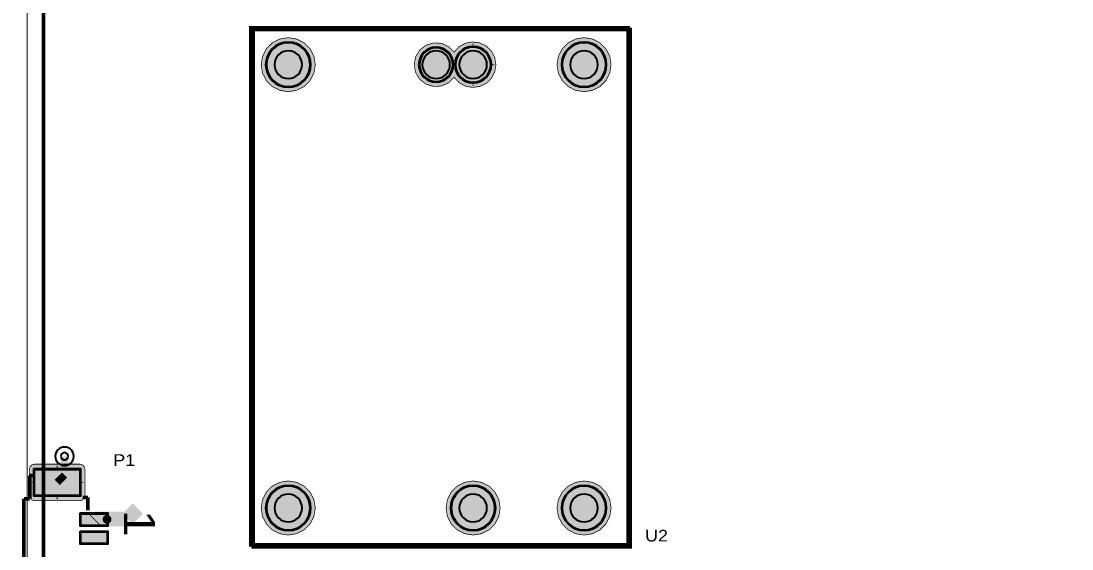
# Model space of a CAD drawing. Extents: x 0 to 215, y -148 to 39.
# Drawn here: x -0.1 to 72.1, y -69.1 to -32.8 of the extents above; entities that cross this region are included whole.
import ezdxf
from ezdxf.enums import TextEntityAlignment as Align

# ---------------------------------------------------------------- set-up
doc = ezdxf.new("R2010")
doc.units = 0
doc.header["$MEASUREMENT"] = 0
for name, color, linetype in [('BOARD-OUTLINE-LAYER', 6, 'CONTINUOUS'), ('BOTTOM-LAYER', 5, 'CONTINUOUS'), ('BOTTOM-PASTE-MASK-LAYER', 16, 'CONTINUOUS'), ('BOTTOM-SOLDER-MASK-LAYER', 200, 'CONTINUOUS'), ('DOCUMENT-LAYER', 7, 'CONTINUOUS'), ('HOLE-LAYER', 250, 'CONTINUOUS'), ('MULTI-LAYER', 9, 'CONTINUOUS'), ('TOP-ASSEMBLY-LAYER', 113, 'CONTINUOUS'), ('TOP-LAYER', 1, 'CONTINUOUS'), ('TOP-PASTE-MASK-LAYER', 8, 'CONTINUOUS'), ('TOP-SILKSCREEN-LAYER', 40, 'CONTINUOUS'), ('TOP-SOLDER-MASK-LAYER', 216, 'CONTINUOUS')]:
    doc.layers.add(name, color=color, linetype=linetype)
doc.styles.get("Standard").update_dxf_attribs({"font": 'arial.ttf'})

msp = doc.modelspace()

# ---------------------------------------------------------------- hatches: boundary and pattern name
at = {"layer": 'BOTTOM-LAYER'}
for points in [[(18.288, -37.672), (18.862, -37.581), (19.38, -37.317), (19.791, -36.906), (20.055, -36.388), (20.146, -35.814), (20.055, -35.24), (19.791, -34.722), (19.38, -34.311), (18.862, -34.047), (18.288, -33.956), (17.714, -34.047), (17.196, -34.311), (16.785, -34.722), (16.521, -35.24), (16.43, -35.814), (16.521, -36.388), (16.785, -36.906), (17.196, -37.317), (17.714, -37.581)], [(16.788, -35.814, 1), (19.788, -35.814, 1)], [(32.553, -35.814), (32.474, -35.323), (32.244, -34.881), (31.887, -34.534), (31.439, -34.316), (30.946, -34.25), (30.457, -34.342), (30.021, -34.584), (29.684, -34.95), (29.298, -34.568), (28.802, -34.348), (28.261, -34.318), (27.744, -34.481), (27.317, -34.816), (27.037, -35.281), (26.94, -35.814), (27.037, -36.348), (27.317, -36.812), (27.744, -37.148), (28.261, -37.311), (28.802, -37.28), (29.298, -37.06), (29.684, -36.678), (30.021, -37.044), (30.457, -37.286), (30.946, -37.378), (31.439, -37.312), (31.887, -37.095), (32.244, -36.747), (32.474, -36.306)], [(29.782, -35.814, 1), (32.195, -35.814, 1)], [(38.608, -37.672), (39.182, -37.581), (39.7, -37.317), (40.111, -36.906), (40.375, -36.388), (40.466, -35.814), (40.375, -35.24), (40.111, -34.722), (39.7, -34.311), (39.182, -34.047), (38.608, -33.956), (38.034, -34.047), (37.516, -34.311), (37.105, -34.722), (36.841, -35.24), (36.75, -35.814), (36.841, -36.388), (37.105, -36.906), (37.516, -37.317), (38.034, -37.581)], [(37.108, -35.814, 1), (40.108, -35.814, 1)], [(27.298, -35.814, 1), (29.598, -35.814, 1)], [(18.288, -68.152), (18.862, -68.061), (19.38, -67.797), (19.791, -67.386), (20.055, -66.868), (20.146, -66.294), (20.055, -65.72), (19.791, -65.202), (19.38, -64.791), (18.862, -64.527), (18.288, -64.436), (17.714, -64.527), (17.196, -64.791), (16.785, -65.202), (16.521, -65.72), (16.43, -66.294), (16.521, -66.868), (16.785, -67.386), (17.196, -67.797), (17.714, -68.061)], [(16.788, -66.294, 1), (19.788, -66.294, 1)], [(30.988, -68.152), (31.562, -68.061), (32.08, -67.797), (32.491, -67.386), (32.755, -66.868), (32.846, -66.294), (32.755, -65.72), (32.491, -65.202), (32.08, -64.791), (31.562, -64.527), (30.988, -64.436), (30.414, -64.527), (29.896, -64.791), (29.485, -65.202), (29.221, -65.72), (29.13, -66.294), (29.221, -66.868), (29.485, -67.386), (29.896, -67.797), (30.414, -68.061)], [(29.488, -66.294, 1), (32.488, -66.294, 1)], [(38.608, -68.152), (39.182, -68.061), (39.7, -67.797), (40.111, -67.386), (40.375, -66.868), (40.466, -66.294), (40.375, -65.72), (40.111, -65.202), (39.7, -64.791), (39.182, -64.527), (38.608, -64.436), (38.034, -64.527), (37.516, -64.791), (37.105, -65.202), (36.841, -65.72), (36.75, -66.294), (36.841, -66.868), (37.105, -67.386), (37.516, -67.797), (38.034, -68.061)], [(37.108, -66.294, 1), (40.108, -66.294, 1)]]:
    msp.add_hatch(color=256, dxfattribs=at).paths.add_polyline_path(points)
at = {"layer": 'BOTTOM-PASTE-MASK-LAYER'}
for points in [[(16.788, -35.814, 1), (19.788, -35.814, 1)], [(29.782, -35.814, 1), (32.195, -35.814, 1)], [(37.108, -35.814, 1), (40.108, -35.814, 1)], [(27.298, -35.814, 1), (29.598, -35.814, 1)], [(16.788, -66.294, 1), (19.788, -66.294, 1)], [(29.488, -66.294, 1), (32.488, -66.294, 1)], [(37.108, -66.294, 1), (40.108, -66.294, 1)]]:
    msp.add_hatch(color=256, dxfattribs=at).paths.add_polyline_path(points)
at = {"layer": 'BOTTOM-SOLDER-MASK-LAYER'}
for points in [[(16.737, -35.814, 1), (19.839, -35.814, 1)], [(27.247, -35.814, 1), (29.649, -35.814, 1)], [(29.731, -35.814, 1), (32.245, -35.814, 1)], [(37.057, -35.814, 1), (40.159, -35.814, 1)], [(16.737, -66.294, 1), (19.839, -66.294, 1)], [(29.437, -66.294, 1), (32.539, -66.294, 1)], [(37.057, -66.294, 1), (40.159, -66.294, 1)]]:
    msp.add_hatch(color=256, dxfattribs=at).paths.add_polyline_path(points)
at = {"layer": 'HOLE-LAYER'}
for points in [[(17.338, -35.814, 1), (19.238, -35.814, 1)], [(27.498, -35.814, 1), (29.398, -35.814, 1)], [(30.038, -35.814, 1), (31.938, -35.814, 1)], [(37.658, -35.814, 1), (39.558, -35.814, 1)], [(17.338, -66.294, 1), (19.238, -66.294, 1)], [(30.038, -66.294, 1), (31.938, -66.294, 1)], [(37.658, -66.294, 1), (39.558, -66.294, 1)]]:
    msp.add_hatch(color=256, dxfattribs=at).paths.add_polyline_path(points)
at = {"layer": 'MULTI-LAYER'}
for points in [[(16.788, -35.814, 1), (19.788, -35.814, 1)], [(16.788, -35.814, 1), (19.788, -35.814, 1)], [(16.788, -35.814, 1), (19.788, -35.814, 1)], [(29.782, -35.814, 1), (32.195, -35.814, 1)], [(29.782, -35.814, 1), (32.195, -35.814, 1)], [(29.782, -35.814, 1), (32.195, -35.814, 1)], [(37.108, -35.814, 1), (40.108, -35.814, 1)], [(37.108, -35.814, 1), (40.108, -35.814, 1)], [(37.108, -35.814, 1), (40.108, -35.814, 1)], [(27.298, -35.814, 1), (29.598, -35.814, 1)], [(27.298, -35.814, 1), (29.598, -35.814, 1)], [(27.298, -35.814, 1), (29.598, -35.814, 1)], [(16.788, -66.294, 1), (19.788, -66.294, 1)], [(16.788, -66.294, 1), (19.788, -66.294, 1)], [(16.788, -66.294, 1), (19.788, -66.294, 1)], [(29.488, -66.294, 1), (32.488, -66.294, 1)], [(29.488, -66.294, 1), (32.488, -66.294, 1)], [(29.488, -66.294, 1), (32.488, -66.294, 1)], [(37.108, -66.294, 1), (40.108, -66.294, 1)], [(37.108, -66.294, 1), (40.108, -66.294, 1)], [(37.108, -66.294, 1), (40.108, -66.294, 1)]]:
    msp.add_hatch(color=256, dxfattribs=at).paths.add_polyline_path(points)
at = {"layer": 'TOP-LAYER'}
for points in [[(16.788, -35.814, 1), (19.788, -35.814, 1)], [(32.553, -35.814), (32.474, -35.323), (32.244, -34.881), (31.887, -34.534), (31.439, -34.316), (30.946, -34.25), (30.457, -34.342), (30.021, -34.584), (29.684, -34.95), (29.298, -34.568), (28.802, -34.348), (28.261, -34.318), (27.744, -34.481), (27.317, -34.816), (27.037, -35.281), (26.94, -35.814), (27.037, -36.348), (27.317, -36.812), (27.744, -37.148), (28.261, -37.311), (28.802, -37.28), (29.298, -37.06), (29.684, -36.678), (30.021, -37.044), (30.457, -37.286), (30.946, -37.378), (31.439, -37.312), (31.887, -37.095), (32.244, -36.747), (32.474, -36.306)], [(29.782, -35.814, 1), (32.195, -35.814, 1)], [(38.608, -37.672), (39.182, -37.581), (39.7, -37.317), (40.111, -36.906), (40.375, -36.388), (40.466, -35.814), (40.375, -35.24), (40.111, -34.722), (39.7, -34.311), (39.182, -34.047), (38.608, -33.956), (38.034, -34.047), (37.516, -34.311), (37.105, -34.722), (36.841, -35.24), (36.75, -35.814), (36.841, -36.388), (37.105, -36.906), (37.516, -37.317), (38.034, -37.581)], [(37.108, -35.814, 1), (40.108, -35.814, 1)], [(27.298, -35.814, 1), (29.598, -35.814, 1)], [(0.867, -63.278), (0.688, -63.326), (0.557, -63.457), (0.509, -63.636), (0.509, -65.436), (0.557, -65.615), (0.688, -65.746), (0.867, -65.794), (3.967, -65.794), (4.146, -65.746), (4.277, -65.615), (4.325, -65.436), (4.325, -63.636), (4.277, -63.457), (4.146, -63.326), (3.967, -63.278)], [(0.867, -63.636), (3.967, -63.636), (3.967, -65.436), (0.867, -65.436)], [(16.788, -66.294, 1), (19.788, -66.294, 1)], [(29.488, -66.294, 1), (32.488, -66.294, 1)], [(37.108, -66.294, 1), (40.108, -66.294, 1)], [(4.049, -66.686), (5.849, -66.686), (5.849, -67.486), (4.049, -67.486)], [(4.049, -67.936), (5.849, -67.936), (5.849, -68.736), (4.049, -68.736)]]:
    msp.add_hatch(color=256, dxfattribs=at).paths.add_polyline_path(points)
at = {"layer": 'TOP-PASTE-MASK-LAYER'}
for points in [[(16.788, -35.814, 1), (19.788, -35.814, 1)], [(29.782, -35.814, 1), (32.195, -35.814, 1)], [(37.108, -35.814, 1), (40.108, -35.814, 1)], [(27.298, -35.814, 1), (29.598, -35.814, 1)], [(0.867, -63.636), (3.967, -63.636), (3.967, -65.436), (0.867, -65.436)], [(16.788, -66.294, 1), (19.788, -66.294, 1)], [(29.488, -66.294, 1), (32.488, -66.294, 1)], [(37.108, -66.294, 1), (40.108, -66.294, 1)], [(4.049, -66.686), (5.849, -66.686), (5.849, -67.486), (4.049, -67.486)], [(4.049, -67.936), (5.849, -67.936), (5.849, -68.736), (4.049, -68.736)]]:
    msp.add_hatch(color=256, dxfattribs=at).paths.add_polyline_path(points)
at = {"layer": 'TOP-SOLDER-MASK-LAYER'}
for points in [[(16.737, -35.814, 1), (19.839, -35.814, 1)], [(27.247, -35.814, 1), (29.649, -35.814, 1)], [(29.731, -35.814, 1), (32.245, -35.814, 1)], [(37.057, -35.814, 1), (40.159, -35.814, 1)], [(0.817, -63.586), (4.017, -63.586), (4.017, -65.486), (0.817, -65.486)], [(16.737, -66.294, 1), (19.839, -66.294, 1)], [(29.437, -66.294, 1), (32.539, -66.294, 1)], [(37.057, -66.294, 1), (40.159, -66.294, 1)], [(3.999, -66.636), (5.899, -66.636), (5.899, -67.536), (3.999, -67.536)], [(3.999, -67.886), (5.899, -67.886), (5.899, -68.786), (3.999, -68.786)]]:
    msp.add_hatch(color=256, dxfattribs=at).paths.add_polyline_path(points)

# ---------------------------------------------------------------- linework, layer by layer
at = {"layer": 'BOARD-OUTLINE-LAYER', "const_width": 0.254}
msp.add_lwpolyline([(1.483, -103.017), (1.483, -2.017, -0.414), (4.983, 1.483), (178.984, 1.483, -0.414), (182.484, -2.017), (182.484, -103.017, -0.414), (178.984, -106.517), (4.983, -106.517, -0.414)], format="xyb", close=True, dxfattribs=at)
at = {"layer": 'BOTTOM-LAYER'}
for points, const_width in [([(0.254, -116.713), (0.254, 0), (187.071, 0), (187.071, -116.713)], 0.00508), ([(18.288, -37.672), (18.862, -37.581), (19.38, -37.317), (19.791, -36.906), (20.055, -36.388), (20.146, -35.814), (20.055, -35.24), (19.791, -34.722), (19.38, -34.311), (18.862, -34.047), (18.288, -33.956), (17.714, -34.047), (17.196, -34.311), (16.785, -34.722), (16.521, -35.24), (16.43, -35.814), (16.521, -36.388), (16.785, -36.906), (17.196, -37.317), (17.714, -37.581)], 0.0508), ([(32.553, -35.814), (32.474, -35.323), (32.244, -34.881), (31.887, -34.534), (31.439, -34.316), (30.946, -34.25), (30.457, -34.342), (30.021, -34.584), (29.684, -34.95), (29.298, -34.568), (28.802, -34.348), (28.261, -34.318), (27.744, -34.481), (27.317, -34.816), (27.037, -35.281), (26.94, -35.814), (27.037, -36.348), (27.317, -36.812), (27.744, -37.148), (28.261, -37.311), (28.802, -37.28), (29.298, -37.06), (29.684, -36.678), (30.021, -37.044), (30.457, -37.286), (30.946, -37.378), (31.439, -37.312), (31.887, -37.095), (32.244, -36.747), (32.474, -36.306)], 0.0508), ([(38.608, -37.672), (39.182, -37.581), (39.7, -37.317), (40.111, -36.906), (40.375, -36.388), (40.466, -35.814), (40.375, -35.24), (40.111, -34.722), (39.7, -34.311), (39.182, -34.047), (38.608, -33.956), (38.034, -34.047), (37.516, -34.311), (37.105, -34.722), (36.841, -35.24), (36.75, -35.814), (36.841, -36.388), (37.105, -36.906), (37.516, -37.317), (38.034, -37.581)], 0.0508), ([(18.288, -68.152), (18.862, -68.061), (19.38, -67.797), (19.791, -67.386), (20.055, -66.868), (20.146, -66.294), (20.055, -65.72), (19.791, -65.202), (19.38, -64.791), (18.862, -64.527), (18.288, -64.436), (17.714, -64.527), (17.196, -64.791), (16.785, -65.202), (16.521, -65.72), (16.43, -66.294), (16.521, -66.868), (16.785, -67.386), (17.196, -67.797), (17.714, -68.061)], 0.0508), ([(30.988, -68.152), (31.562, -68.061), (32.08, -67.797), (32.491, -67.386), (32.755, -66.868), (32.846, -66.294), (32.755, -65.72), (32.491, -65.202), (32.08, -64.791), (31.562, -64.527), (30.988, -64.436), (30.414, -64.527), (29.896, -64.791), (29.485, -65.202), (29.221, -65.72), (29.13, -66.294), (29.221, -66.868), (29.485, -67.386), (29.896, -67.797), (30.414, -68.061)], 0.0508), ([(38.608, -68.152), (39.182, -68.061), (39.7, -67.797), (40.111, -67.386), (40.375, -66.868), (40.466, -66.294), (40.375, -65.72), (40.111, -65.202), (39.7, -64.791), (39.182, -64.527), (38.608, -64.436), (38.034, -64.527), (37.516, -64.791), (37.105, -65.202), (36.841, -65.72), (36.75, -66.294), (36.841, -66.868), (37.105, -67.386), (37.516, -67.797), (38.034, -68.061)], 0.0508)]:
    msp.add_lwpolyline(points, close=True, dxfattribs=dict(at, const_width=const_width))
at = {"layer": 'BOTTOM-LAYER', "const_width": 0.0508}
for points in [[(177.5, -107.642), (3.5, -107.642), (2.801, -107.563), (2.137, -107.331), (1.541, -106.957), (1.044, -106.459), (0.669, -105.863), (0.437, -105.199), (0.358, -104.5), (0.358, -3.5), (0.437, -2.801), (0.669, -2.137), (1.044, -1.541), (1.541, -1.044), (2.137, -0.669), (2.801, -0.437), (3.5, -0.358), (177.5, -0.358)], [(30.988, -34.61), (30.988, -34.351)], [(32.192, -35.814), (32.451, -35.814)], [(30.988, -37.018), (30.988, -37.277)]]:
    msp.add_lwpolyline(points, dxfattribs=at)
at = {"layer": 'BOTTOM-LAYER'}
for points in [[(16.788, -35.814, 1), (19.788, -35.814, 1)], [(29.782, -35.814, 1), (32.195, -35.814, 1)], [(16.788, -66.294, 1), (19.788, -66.294, 1)], [(29.488, -66.294, 1), (32.488, -66.294, 1)]]:
    msp.add_lwpolyline(points, format="xyb", close=True, dxfattribs=at)
for points in [[(37.108, -35.814, 1), (40.108, -35.814), (40.108, -35.814, 1), (37.108, -35.814)], [(27.298, -35.814, 1), (29.598, -35.814), (29.598, -35.814, 1), (27.298, -35.814)], [(37.108, -66.294, 1), (40.108, -66.294), (40.108, -66.294, 1), (37.108, -66.294)]]:
    msp.add_lwpolyline(points, format="xyb", dxfattribs=at)
at = {"layer": 'BOTTOM-PASTE-MASK-LAYER'}
for points in [[(16.788, -35.814, 1), (19.788, -35.814, 1)], [(29.782, -35.814, 1), (32.195, -35.814, 1)], [(16.788, -66.294, 1), (19.788, -66.294, 1)], [(29.488, -66.294, 1), (32.488, -66.294, 1)]]:
    msp.add_lwpolyline(points, format="xyb", close=True, dxfattribs=at)
for points in [[(37.108, -35.814, 1), (40.108, -35.814), (40.108, -35.814, 1), (37.108, -35.814)], [(27.298, -35.814, 1), (29.598, -35.814), (29.598, -35.814, 1), (27.298, -35.814)], [(37.108, -66.294, 1), (40.108, -66.294), (40.108, -66.294, 1), (37.108, -66.294)]]:
    msp.add_lwpolyline(points, format="xyb", dxfattribs=at)
at = {"layer": 'BOTTOM-SOLDER-MASK-LAYER'}
for points in [[(16.737, -35.814, 1), (19.839, -35.814), (19.839, -35.814, 1), (16.737, -35.814)], [(27.247, -35.814, 1), (29.649, -35.814), (29.649, -35.814, 1), (27.247, -35.814)], [(16.737, -66.294, 1), (19.839, -66.294), (19.839, -66.294, 1), (16.737, -66.294)]]:
    msp.add_lwpolyline(points, format="xyb", dxfattribs=at)
for points in [[(29.731, -35.814, 1), (32.245, -35.814, 1)], [(37.057, -35.814, 1), (40.159, -35.814, 1)], [(29.437, -66.294, 1), (32.539, -66.294, 1)], [(37.057, -66.294, 1), (40.159, -66.294, 1)]]:
    msp.add_lwpolyline(points, format="xyb", close=True, dxfattribs=at)
at = {"layer": 'DOCUMENT-LAYER', "const_width": 0.3}
msp.add_lwpolyline([(5.693, -67.072, 1), (5.994, -67.072, 1)], format="xyb", close=True, dxfattribs=at)
msp.add_lwpolyline([(5.693, -67.072, 1), (5.994, -67.072, 1)], format="xyb", close=True, dxfattribs=at)
at = {"layer": 'HOLE-LAYER'}
for points in [[(17.338, -35.814, 1), (19.238, -35.814), (19.238, -35.814, 1), (17.338, -35.814)], [(17.338, -66.294, 1), (19.238, -66.294), (19.238, -66.294, 1), (17.338, -66.294)], [(30.038, -66.294, 1), (31.938, -66.294), (31.938, -66.294, 1), (30.038, -66.294)]]:
    msp.add_lwpolyline(points, format="xyb", dxfattribs=at)
for points in [[(27.498, -35.814, 1), (29.398, -35.814, 1)], [(30.038, -35.814, 1), (31.938, -35.814, 1)], [(37.658, -35.814, 1), (39.558, -35.814, 1)], [(2.667, -62.738, 1), (3.175, -62.738, 1)], [(37.658, -66.294, 1), (39.558, -66.294, 1)]]:
    msp.add_lwpolyline(points, format="xyb", close=True, dxfattribs=at)
at = {"layer": 'MULTI-LAYER'}
for points in [[(16.788, -35.814, 1), (19.788, -35.814, 1)], [(16.788, -35.814, 1), (19.788, -35.814, 1)], [(16.788, -35.814, 1), (19.788, -35.814, 1)], [(29.782, -35.814, 1), (32.195, -35.814, 1)], [(29.782, -35.814, 1), (32.195, -35.814, 1)], [(29.782, -35.814, 1), (32.195, -35.814, 1)], [(2.286, -62.738, 1), (3.556, -62.738, 1)], [(16.788, -66.294, 1), (19.788, -66.294, 1)], [(16.788, -66.294, 1), (19.788, -66.294, 1)], [(16.788, -66.294, 1), (19.788, -66.294, 1)], [(29.488, -66.294, 1), (32.488, -66.294, 1)], [(29.488, -66.294, 1), (32.488, -66.294, 1)], [(29.488, -66.294, 1), (32.488, -66.294, 1)]]:
    msp.add_lwpolyline(points, format="xyb", close=True, dxfattribs=at)
for points in [[(37.108, -35.814, 1), (40.108, -35.814), (40.108, -35.814, 1), (37.108, -35.814)], [(37.108, -35.814, 1), (40.108, -35.814), (40.108, -35.814, 1), (37.108, -35.814)], [(37.108, -35.814, 1), (40.108, -35.814), (40.108, -35.814, 1), (37.108, -35.814)], [(27.298, -35.814, 1), (29.598, -35.814), (29.598, -35.814, 1), (27.298, -35.814)], [(27.298, -35.814, 1), (29.598, -35.814), (29.598, -35.814, 1), (27.298, -35.814)], [(27.298, -35.814, 1), (29.598, -35.814), (29.598, -35.814, 1), (27.298, -35.814)], [(37.108, -66.294, 1), (40.108, -66.294), (40.108, -66.294, 1), (37.108, -66.294)], [(37.108, -66.294, 1), (40.108, -66.294), (40.108, -66.294, 1), (37.108, -66.294)], [(37.108, -66.294, 1), (40.108, -66.294), (40.108, -66.294, 1), (37.108, -66.294)]]:
    msp.add_lwpolyline(points, format="xyb", dxfattribs=at)
at = {"layer": 'TOP-ASSEMBLY-LAYER', "const_width": 0.254}
msp.add_lwpolyline([(41.783, -68.961), (15.875, -68.961), (15.875, -33.401), (41.783, -33.401)], close=True, dxfattribs=at)
msp.add_lwpolyline([(41.783, -68.961), (15.875, -68.961), (15.875, -33.401), (41.783, -33.401)], close=True, dxfattribs=at)
at = {"layer": 'TOP-LAYER'}
for points, const_width in [([(-0.064, -116.904), (-0.064, -0.191), (186.754, -0.191), (186.754, -116.904)], 0.00508), ([(32.553, -35.814), (32.474, -35.323), (32.244, -34.881), (31.887, -34.534), (31.439, -34.316), (30.946, -34.25), (30.457, -34.342), (30.021, -34.584), (29.684, -34.95), (29.298, -34.568), (28.802, -34.348), (28.261, -34.318), (27.744, -34.481), (27.317, -34.816), (27.037, -35.281), (26.94, -35.814), (27.037, -36.348), (27.317, -36.812), (27.744, -37.148), (28.261, -37.311), (28.802, -37.28), (29.298, -37.06), (29.684, -36.678), (30.021, -37.044), (30.457, -37.286), (30.946, -37.378), (31.439, -37.312), (31.887, -37.095), (32.244, -36.747), (32.474, -36.306)], 0.0508), ([(38.608, -37.672), (39.182, -37.581), (39.7, -37.317), (40.111, -36.906), (40.375, -36.388), (40.466, -35.814), (40.375, -35.24), (40.111, -34.722), (39.7, -34.311), (39.182, -34.047), (38.608, -33.956), (38.034, -34.047), (37.516, -34.311), (37.105, -34.722), (36.841, -35.24), (36.75, -35.814), (36.841, -36.388), (37.105, -36.906), (37.516, -37.317), (38.034, -37.581)], 0.0508), ([(0.867, -63.278), (0.688, -63.326), (0.557, -63.457), (0.509, -63.636), (0.509, -65.436), (0.557, -65.615), (0.688, -65.746), (0.867, -65.794), (3.967, -65.794), (4.146, -65.746), (4.277, -65.615), (4.325, -65.436), (4.325, -63.636), (4.277, -63.457), (4.146, -63.326), (3.967, -63.278)], 0.0508)]:
    msp.add_lwpolyline(points, close=True, dxfattribs=dict(at, const_width=const_width))
for points, const_width in [([(177.5, -107.642), (3.5, -107.642), (2.801, -107.563), (2.137, -107.331), (1.541, -106.957), (1.044, -106.459), (0.669, -105.863), (0.437, -105.199), (0.358, -104.5), (0.358, -3.5), (0.437, -2.801), (0.669, -2.137), (1.044, -1.541), (1.541, -1.044), (2.137, -0.669), (2.801, -0.437), (3.5, -0.358), (177.5, -0.358)], 0.0508), ([(30.988, -34.61), (30.988, -34.351)], 0.0508), ([(32.192, -35.814), (32.451, -35.814)], 0.0508), ([(30.988, -37.018), (30.988, -37.277)], 0.0508), ([(2.921, -62.738), (2.921, -64.032)], 0.508), ([(2.417, -63.639), (2.417, -63.38)], 0.0508), ([(2.921, -64.032), (2.417, -64.536)], 0.508), ([(0.869, -64.536), (0.61, -64.536)], 0.0508), ([(3.964, -64.536), (4.223, -64.536)], 0.0508), ([(2.417, -65.434), (2.417, -65.693)], 0.0508), ([(7.239, -67.056), (7.957, -66.338)], 1.016), ([(4.949, -67.086), (4.979, -67.056)], 1.016), ([(4.979, -67.056), (7.239, -67.056)], 1.016)]:
    msp.add_lwpolyline(points, dxfattribs=dict(at, const_width=const_width))
for points in [[(16.788, -35.814, 1), (19.788, -35.814, 1)], [(29.782, -35.814, 1), (32.195, -35.814, 1)], [(16.788, -66.294, 1), (19.788, -66.294, 1)], [(29.488, -66.294, 1), (32.488, -66.294, 1)]]:
    msp.add_lwpolyline(points, format="xyb", close=True, dxfattribs=at)
for points in [[(37.108, -35.814, 1), (40.108, -35.814), (40.108, -35.814, 1), (37.108, -35.814)], [(27.298, -35.814, 1), (29.598, -35.814), (29.598, -35.814, 1), (27.298, -35.814)], [(37.108, -66.294, 1), (40.108, -66.294), (40.108, -66.294, 1), (37.108, -66.294)]]:
    msp.add_lwpolyline(points, format="xyb", dxfattribs=at)
for points in [[(0.867, -63.636), (3.967, -63.636), (3.967, -65.436), (0.867, -65.436)], [(4.049, -66.686), (5.849, -66.686), (5.849, -67.486), (4.049, -67.486)], [(4.049, -67.936), (5.849, -67.936), (5.849, -68.736), (4.049, -68.736)]]:
    msp.add_lwpolyline(points, close=True, dxfattribs=at)
at = {"layer": 'TOP-PASTE-MASK-LAYER'}
for points in [[(16.788, -35.814, 1), (19.788, -35.814, 1)], [(29.782, -35.814, 1), (32.195, -35.814, 1)], [(16.788, -66.294, 1), (19.788, -66.294, 1)], [(29.488, -66.294, 1), (32.488, -66.294, 1)]]:
    msp.add_lwpolyline(points, format="xyb", close=True, dxfattribs=at)
for points in [[(37.108, -35.814, 1), (40.108, -35.814), (40.108, -35.814, 1), (37.108, -35.814)], [(27.298, -35.814, 1), (29.598, -35.814), (29.598, -35.814, 1), (27.298, -35.814)], [(37.108, -66.294, 1), (40.108, -66.294), (40.108, -66.294, 1), (37.108, -66.294)]]:
    msp.add_lwpolyline(points, format="xyb", dxfattribs=at)
for points in [[(0.867, -63.636), (3.967, -63.636), (3.967, -65.436), (0.867, -65.436)], [(4.049, -66.686), (5.849, -66.686), (5.849, -67.486), (4.049, -67.486)], [(4.049, -67.936), (5.849, -67.936), (5.849, -68.736), (4.049, -68.736)]]:
    msp.add_lwpolyline(points, close=True, dxfattribs=at)
at = {"layer": 'TOP-SILKSCREEN-LAYER', "const_width": 0.254}
msp.add_lwpolyline([(41.631, -68.834), (15.723, -68.834), (15.723, -33.274), (41.631, -33.274)], close=True, dxfattribs=at)
for points in [[(0.733, -64.061), (0.533, -64.061)], [(0.533, -64.061), (0.533, -65.561)], [(0.733, -64.061), (0.533, -64.061)], [(0.533, -64.061), (0.533, -65.561)], [(0.533, -65.661), (0.133, -65.661)], [(0.133, -65.661), (0.133, -72.261)], [(0.533, -65.661), (0.133, -65.661)], [(0.133, -65.661), (0.133, -72.261)], [(0.533, -65.561), (0.533, -65.661)], [(0.533, -65.561), (0.533, -65.661)], [(4.161, -65.561), (4.533, -65.561)], [(4.161, -65.561), (4.533, -65.561)], [(4.533, -65.561), (4.533, -66.455)], [(4.533, -65.561), (4.533, -66.455)]]:
    msp.add_lwpolyline(points, dxfattribs=at)
at = {"layer": 'TOP-SOLDER-MASK-LAYER'}
for points in [[(16.737, -35.814, 1), (19.839, -35.814), (19.839, -35.814, 1), (16.737, -35.814)], [(27.247, -35.814, 1), (29.649, -35.814), (29.649, -35.814, 1), (27.247, -35.814)], [(16.737, -66.294, 1), (19.839, -66.294), (19.839, -66.294, 1), (16.737, -66.294)]]:
    msp.add_lwpolyline(points, format="xyb", dxfattribs=at)
for points in [[(29.731, -35.814, 1), (32.245, -35.814, 1)], [(37.057, -35.814, 1), (40.159, -35.814, 1)], [(29.437, -66.294, 1), (32.539, -66.294, 1)], [(37.057, -66.294, 1), (40.159, -66.294, 1)]]:
    msp.add_lwpolyline(points, format="xyb", close=True, dxfattribs=at)
for points in [[(0.817, -63.586), (4.017, -63.586), (4.017, -65.486), (0.817, -65.486)], [(3.999, -66.636), (5.899, -66.636), (5.899, -67.536), (3.999, -67.536)], [(3.999, -67.886), (5.899, -67.886), (5.899, -68.786), (3.999, -68.786)]]:
    msp.add_lwpolyline(points, close=True, dxfattribs=at)

# ---------------------------------------------------------------- texts
at = {"layer": 'TOP-SILKSCREEN-LAYER', "width": 1.1}
for s, p in [('P1', (6.271, -63.636)), ('U2', (42.799, -68.834))]:
    msp.add_text(s, height=0.8001, dxfattribs=at).set_placement(p, align=Align.BOTTOM_LEFT)
msp.add_text('1', height=2.134, rotation=-90, dxfattribs=at).set_placement((6.373, -66.431), align=Align.BOTTOM_LEFT)
msp.add_text('1', height=2.134, rotation=-90, dxfattribs=at).set_placement((6.373, -66.431), align=Align.BOTTOM_LEFT)

doc.saveas('drawing.dxf')
